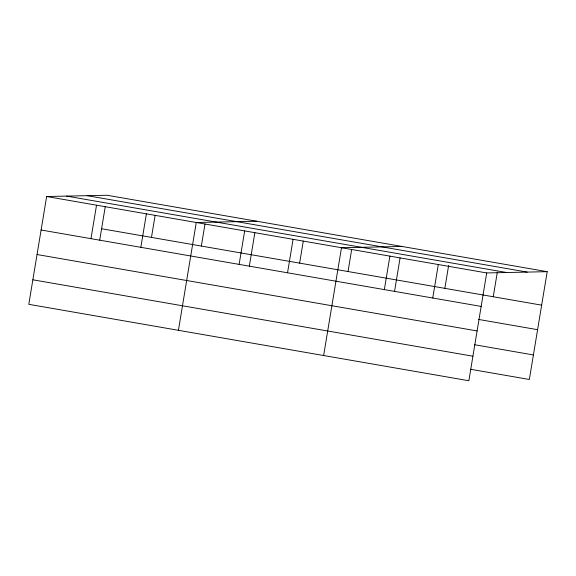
<?xml version="1.0" encoding="UTF-8"?>
<svg xmlns="http://www.w3.org/2000/svg" width="576" height="576" viewBox="0 0 576 576"><rect width="100%" height="100%" fill="white"/><g stroke="black" fill="none" stroke-linecap="round" stroke-linejoin="round"><path stroke-width="0.86" d="M547.2 271.678L107.143 195.257L46.649 196.517L28.8 304.322L468.857 380.743L486.706 272.938L547.2 271.678L529.351 379.483L470.383 369.238M90.979 238.666L96.523 205.178M99.713 240.127L105.242 206.712M140.854 247.32L146.39 213.84M151.474 237.406L155.117 215.374M178.423 330.307L196.265 222.502L256.759 221.242M201.348 246.06L204.991 224.035M239.126 264.391L244.67 230.911M249.336 266.112L254.866 232.697M287.539 272.794L293.076 239.314M299.628 263.131L303.271 241.099M323.64 355.522L341.489 247.723L401.983 246.463M348.034 271.534L351.677 249.509M384.35 289.606L389.894 256.126M394.553 291.326L400.082 257.911M432.756 298.015L438.3 264.535M444.845 288.346L448.639 265.442M493.25 296.755L497.333 272.081M87.178 195.674L527.234 272.095M66.607 196.106L506.671 272.52M46.649 196.517L486.706 272.938M101.599 228.744L541.656 305.158M41.105 230.004L481.162 306.418M478.627 319.45L537.595 329.688M37.044 254.527L477.101 330.948M474.444 344.714L533.412 354.953M32.861 279.799L472.918 356.213"/></g></svg>
